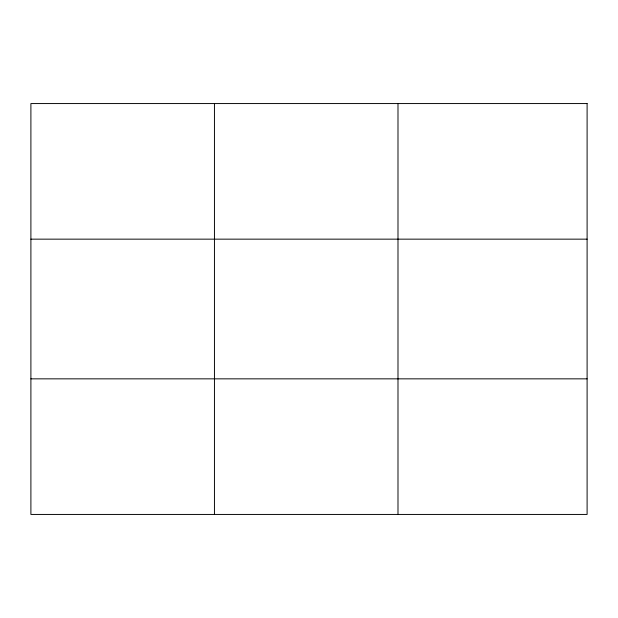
<?xml version="1.0" encoding="UTF-8"?>
<svg xmlns="http://www.w3.org/2000/svg" width="618" height="618" viewBox="0 0 618 618"><rect width="100%" height="100%" fill="white"/><g stroke="black" fill="none" stroke-linecap="round" stroke-linejoin="round"><path stroke-width="0.93" d="M214.446 103.561L214.446 514.439M397.992 103.561L397.992 514.439M30.9 239.151L587.1 239.151M30.9 378.849L587.1 378.849M587.1 103.561L587.1 514.439L30.9 514.439L30.9 103.561L587.1 103.561"/></g></svg>
